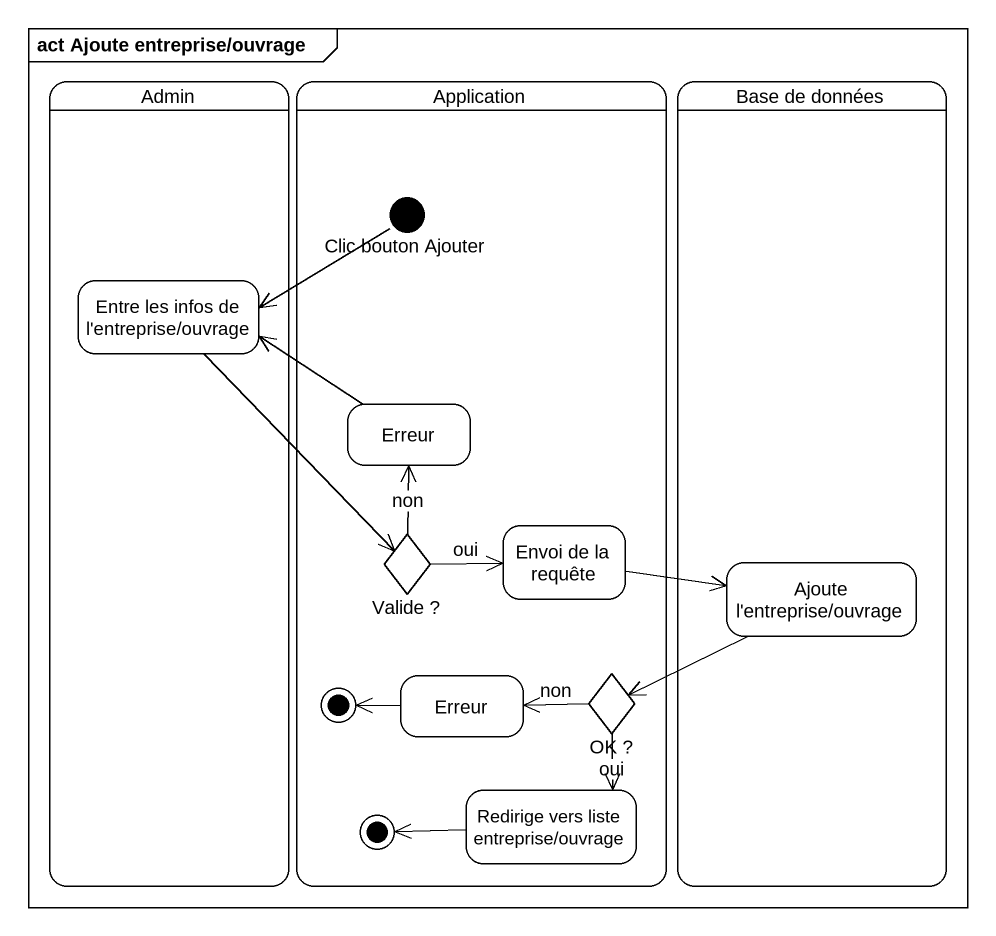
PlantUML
@startuml
mainframe act Ajoute entreprise/ouvrage
hide empty description
state Admin {
  state "Entre les infos de l'entreprise/ouvrage" as Entre_les_infos_de_l
}
state Application {
  state "Clic bouton Ajouter" as Clic_bouton_Ajouter <<start>>
  state Erreur
  state "Valide ?" as Valide <<choice>>
  state "Envoi de la requête" as Envoi_de_la_requête
  state final1 <<end>>
  state "Erreur" as Erreur_2
  state "OK ?" as OK <<choice>>
  state final2 <<end>>
  state "Redirige vers liste entreprise/ouvrage" as Redirige_vers_liste
}
state "Base de données" as Base_de_données {
  state "Ajoute l'entreprise/ouvrage" as Ajoute_l_entreprise_ouvrage
}
Clic_bouton_Ajouter -left-> Entre_les_infos_de_l
Entre_les_infos_de_l --> Valide
Erreur -left-> Entre_les_infos_de_l
Valide -up-> Erreur : non
Valide -right-> Envoi_de_la_requête : oui
Envoi_de_la_requête -right-> Ajoute_l_entreprise_ouvrage
Ajoute_l_entreprise_ouvrage -left-> OK
Erreur_2 -left-> final1
OK -left-> Erreur_2 : non
OK --> Redirige_vers_liste : oui
Redirige_vers_liste -left-> final2
@enduml
